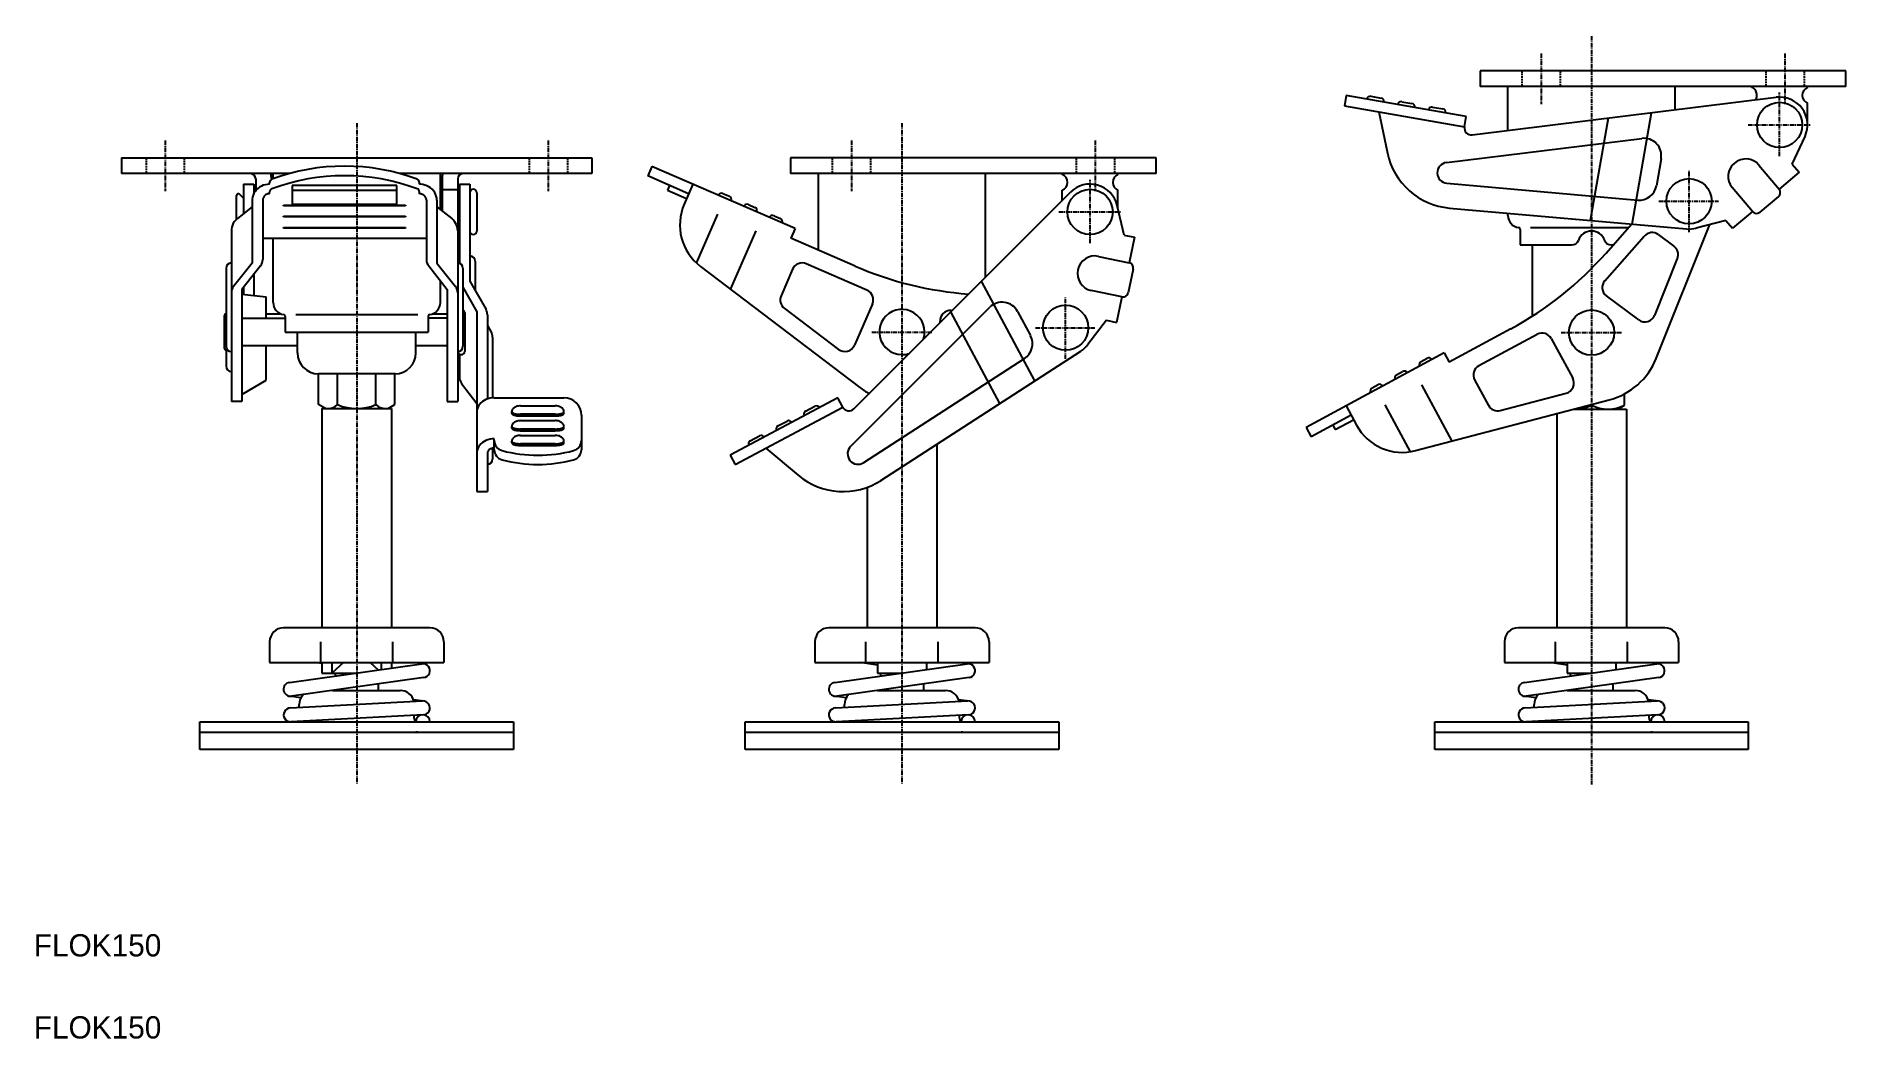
# Model space of a CAD drawing. Extents: x -267 to 252, y 220 to 508.
import ezdxf

# ---------------------------------------------------------------- set-up
doc = ezdxf.new("R2010")
doc.units = 0
doc.linetypes.add('CENTER', pattern=[2, 1.25, -0.25, 0.25, -0.25])
doc.linetypes.add('DASHED', pattern=[0.75, 0.5, -0.25])
doc.layers.get('0').update_dxf_attribs({"linetype": 'CONTINUOUS'})
doc.layers.add('CENTER', color=1, linetype='CENTER')

msp = doc.modelspace()

# ---------------------------------------------------------------- linework, layer by layer
at = {"color": 7, "linetype": 'CONTINUOUS'}
for p, q in [((252.17, 497.73), (147.17, 497.73)), ((147.17, 497.73), (147.17, 493.23)), ((252.17, 493.23), (252.17, 497.73)), ((108.73, 490.67), (108.21, 487.72)), ((143.21, 484.66), (108.73, 490.67)), ((115.79, 490.45), (118.75, 489.94)), ((124.66, 488.91), (127.62, 488.4)), ((144.91, 479.38), (232.18, 490.17)), ((252.17, 493.23), (147.17, 493.23)), ((155.17, 480.65), (155.17, 493.23)), ((203.17, 486.58), (203.17, 493.23)), ((225.17, 493.02), (225.17, 493.23)), ((241.17, 493.02), (241.17, 493.23)), ((241.17, 482.23), (241.17, 488.44)), ((108.21, 487.72), (142.69, 481.71)), ((118.06, 486), (120.56, 474.15)), ((133.53, 487.37), (136.48, 486.85)), ((142.69, 481.71), (143.21, 484.66)), ((183.92, 484.2), (178.8, 454.79)), ((190.79, 453.74), (196.37, 485.74)), ((137.52, 471.41), (193.6, 478.35)), ((236.81, 470.92), (240.45, 478.92)), ((-242.84, 472.73), (-107.84, 472.73)), ((-242.84, 472.73), (-242.84, 468.23)), ((-194.74, 468.23), (-242.84, 468.23)), ((-199.34, 466.77), (-199.34, 468.23)), ((-107.84, 468.23), (-162.93, 468.23)), ((-151.34, 457.92), (-151.34, 468.23)), ((-107.84, 472.73), (-107.84, 468.23)), ((-90.6, 470.31), (-91.8, 467.56)), ((-49.5, 452.44), (-90.6, 470.31)), ((54.2, 472.73), (-50.8, 472.73)), ((-50.8, 472.73), (-50.8, 468.23)), ((54.2, 468.23), (-50.8, 468.23)), ((-42.8, 446.25), (-42.8, 468.23)), ((5.2, 438.53), (5.2, 468.23)), ((27.2, 468.03), (27.2, 468.23)), ((43.2, 468.03), (43.2, 468.23)), ((54.2, 468.23), (54.2, 472.73)), ((199.14, 472.53), (197.78, 464.74)), ((227.21, 470.68), (233.01, 463.79)), ((238.75, 468.63), (233.01, 463.79)), ((236.81, 470.92), (238.75, 468.63)), ((-207.84, 465.23), (-207.84, 456.72)), ((-207.84, 465.23), (-204.84, 465.23)), ((-204.84, 465.23), (-204.84, 462.61)), ((-204.34, 466.73), (-204.34, 463.36)), ((-204.08, 463.65), (-204.34, 463.65)), ((-200.34, 465.2), (-200.34, 465.71)), ((-200.34, 462.45), (-200.34, 462.95)), ((-199.84, 466.73), (-199.84, 466.57)), ((-163.84, 464.84), (-193.84, 464.84)), ((-193.84, 464.84), (-193.84, 459.48)), ((-193.84, 463.46), (-163.84, 463.46)), ((-163.84, 459.48), (-163.84, 464.84)), ((-157.34, 465.2), (-157.34, 465.71)), ((-157.34, 462.45), (-157.34, 462.95)), ((-150.84, 466.73), (-150.84, 457.52)), ((-150.84, 463.65), (-146.34, 463.65)), ((-146.34, 466.73), (-146.34, 451.84)), ((-145.84, 465.23), (-145.84, 442.47)), ((-145.84, 465.23), (-142.84, 465.23)), ((-142.84, 465.23), (-142.84, 437.36)), ((-140.84, 462.73), (-140.84, 451.73)), ((-80.05, 462.45), (-91.8, 467.56)), ((-85.55, 464.84), (-86.15, 463.46)), ((-86.15, 463.46), (-80.64, 461.07)), ((-78.85, 465.2), (-81.33, 459.49)), ((-70.2, 462.53), (-68.36, 461.73)), ((-32.62, 400.68), (29.54, 462.89)), ((27.2, 460.55), (27.2, 463.44)), ((43.2, 458.18), (43.2, 463.44)), ((137.62, 465.45), (192.42, 460.62)), ((225.36, 457.35), (219.56, 464.23)), ((-209.84, 455.12), (-209.84, 461.98)), ((-205.34, 458.71), (-209.62, 455.3)), ((-208.98, 462.33), (-207.84, 461.18)), ((-205.34, 460.61), (-205.34, 442.53)), ((-202.34, 460.61), (-202.34, 443.58)), ((-196.34, 459.17), (-161.34, 459.17)), ((-196.34, 458.98), (-196.34, 459.17)), ((-161.34, 458.98), (-196.34, 458.98)), ((-193.84, 459.48), (-163.84, 459.48)), ((-161.34, 459.17), (-161.34, 458.98)), ((-155.34, 460.61), (-155.34, 443.58)), ((-152.34, 460.61), (-152.34, 442.53)), ((-152.34, 458.71), (-148.06, 455.3)), ((-151.34, 461.18), (-150.84, 461.18)), ((-146.34, 461.18), (-145.84, 461.18)), ((-62.86, 459.34), (-61.03, 458.54)), ((45.03, 450.56), (42.98, 459.11)), ((138.38, 458.35), (206.46, 452.36)), ((225.36, 457.35), (219.63, 452.52)), ((232.83, 461.68), (227.48, 457.17)), ((-196.34, 455.98), (-161.34, 455.98)), ((-196.34, 455.79), (-196.34, 455.98)), ((-161.34, 455.79), (-196.34, 455.79)), ((-196.34, 452.79), (-161.34, 452.79)), ((-196.34, 452.6), (-196.34, 452.79)), ((-161.34, 452.6), (-196.34, 452.6)), ((-161.34, 455.98), (-161.34, 455.79)), ((-161.34, 452.79), (-161.34, 452.6)), ((-146.34, 453.28), (-145.84, 453.28)), ((-77.8, 442.53), (-71.67, 456.63)), ((-55.52, 456.15), (-53.69, 455.35)), ((-49.5, 452.44), (-50.7, 449.69)), ((155.17, 456.2), (155.17, 456.88)), ((158.67, 452.23), (158.67, 447.73)), ((161.67, 452.73), (189.79, 452.73)), ((183.32, 445.41), (190.68, 453.75)), ((197.74, 415.16), (213.1, 453.61)), ((217.69, 454.81), (209.19, 452.59)), ((217.69, 454.81), (219.63, 452.52)), ((-211.34, 451.84), (-211.34, 402.73)), ((-202.34, 449.69), (-155.34, 449.69)), ((-199.34, 431.2), (-199.34, 449.69)), ((-146.34, 451.84), (-146.34, 402.73)), ((-146.34, 450.56), (-145.84, 450.56)), ((-67.99, 434.99), (-60.67, 451.84)), ((-32.24, 441.66), (-50.7, 449.69)), ((45.03, 450.56), (47.97, 449.94)), ((47.97, 449.94), (46.42, 442.6)), ((158.67, 447.73), (173.51, 447.73)), ((162.17, 427.31), (162.17, 447.73)), ((182.99, 437.48), (194.29, 450.27)), ((184.82, 447.73), (185.37, 447.73)), ((198.32, 450.7), (202.81, 447.37)), ((-205.34, 442.53), (-210.68, 435.81)), ((-202.99, 441.71), (-208.34, 434.99)), ((-154.68, 441.71), (-149.34, 434.99)), ((-152.34, 442.53), (-146.99, 435.81)), ((-141.34, 443.07), (-141.34, 434.7)), ((-28.85, 434.74), (-46.27, 442.31)), ((37.62, 444.46), (46.42, 442.6)), ((197.29, 427.52), (203.81, 443.84)), ((-212.84, 441.06), (-212.84, 418.62)), ((-204.84, 439.39), (-204.84, 433.24)), ((-151.34, 431.2), (-151.34, 437.51)), ((-144.84, 441.06), (-144.84, 418.62)), ((-142.84, 437.36), (-138.22, 429.17)), ((-76.65, 441.57), (-30.9, 406.81)), ((-50.22, 440.76), (-53.53, 433.15)), ((19.33, 408.7), (4.03, 437.36)), ((47.58, 440.83), (46.14, 433.98)), ((-208.34, 434.99), (-208.34, 402.73)), ((-208.34, 433.61), (-201.34, 432.87)), ((-207.84, 435.62), (-207.84, 433.56)), ((-201.34, 426.68), (-201.34, 432.87)), ((-149.34, 434.99), (-149.34, 402.73)), ((-144.84, 435.59), (-140.84, 428.49)), ((44.36, 432.82), (35.55, 434.68)), ((44.36, 432.82), (42.81, 425.48)), ((192.72, 426.22), (183.45, 433.09)), ((-213.34, 417.99), (-213.34, 427.48)), ((-208.34, 426.68), (-195.84, 426.68)), ((-201.34, 427.92), (-197.04, 427.92)), ((-195.84, 427.23), (-195.84, 422.73)), ((-192.84, 427.73), (-157.84, 427.73)), ((-154.84, 427.23), (-154.84, 422.73)), ((-149.34, 426.68), (-154.84, 426.68)), ((-153.63, 427.92), (-149.34, 427.92)), ((-144.34, 428.23), (-144.34, 417.23)), ((-140.84, 428.49), (-140.84, 376.88)), ((-137.84, 427.7), (-137.84, 403.46)), ((-52.59, 429.57), (-37.02, 417.74)), ((-33.55, 389.85), (6.4, 429.83)), ((-27.29, 430.79), (-32.45, 418.93)), ((-4.84, 428.49), (9.22, 402.15)), ((-4.7, 428.91), (-4.43, 428.9)), ((14.35, 428.65), (18.07, 421.68)), ((39.87, 426.1), (34.54, 419.11)), ((39.87, 426.1), (42.81, 425.48)), ((-195.84, 422.73), (-154.84, 422.73)), ((-192.34, 416.73), (-192.34, 422.73)), ((-158.34, 416.73), (-158.34, 422.73)), ((-137.84, 424.63), (-136.74, 422.73)), ((-136.34, 421.23), (-136.34, 403.78)), ((-7.87, 425.45), (-7.88, 425.84)), ((155.98, 423.67), (138.28, 414.08)), ((163.52, 422.06), (146.81, 413.02)), ((167.59, 420.86), (173.75, 409.48)), ((-212.84, 417.49), (-212.84, 412.89)), ((-212.48, 417.64), (-212.47, 417.65)), ((-192.34, 418.78), (-208.34, 418.78)), ((-201.34, 408.86), (-201.34, 418.78)), ((-149.34, 418.78), (-158.34, 418.78)), ((-145.84, 416.37), (-145.84, 409.71)), ((-24.83, 380.09), (32.53, 417.25)), ((136.85, 416.72), (97.28, 395.29)), ((136.85, 416.72), (138.28, 414.08)), ((-164.34, 410.73), (-186.34, 410.73)), ((-186.31, 401.87), (-186.31, 410.73)), ((-180.82, 401.87), (-180.82, 410.73)), ((-169.85, 401.87), (-169.85, 410.73)), ((-164.37, 401.87), (-164.37, 410.73)), ((-29.79, 385.22), (16.38, 415.13)), ((123.18, 410.46), (124.94, 411.41)), ((130.22, 414.27), (131.98, 415.22)), ((-208.34, 404.76), (-201.34, 408.86)), ((-145.22, 407.89), (-140.84, 402.15)), ((116.15, 406.65), (117.91, 407.6)), ((139.18, 391.4), (130.44, 407.56)), ((145.6, 408.95), (149.55, 401.66)), ((-208.34, 402.73), (-211.34, 402.73)), ((-184.34, 400.73), (-186.31, 401.87)), ((-185.34, 400.73), (-185.34, 337.73)), ((-185.34, 400.73), (-165.34, 400.73)), ((-166.34, 400.73), (-164.37, 401.87)), ((-165.34, 400.73), (-165.34, 337.73)), ((-149.34, 402.73), (-146.34, 402.73)), ((-135.84, 403.8), (-115.84, 403.8)), ((-128.34, 401.51), (-118.34, 401.51)), ((-37.21, 403.8), (-68.09, 387.32)), ((-66.68, 384.67), (-35.8, 401.16)), ((-46.51, 399.98), (-43.86, 401.39)), ((-35.8, 401.16), (-37.21, 403.8)), ((-28.3, 405.01), (-28.3, 405.13)), ((108.71, 401.48), (111.67, 396.01)), ((127.2, 388.34), (119.88, 401.85)), ((128.67, 388.64), (184.24, 403.23)), ((152.95, 400.19), (171.87, 405.15)), ((174.13, 400.58), (189.17, 400.58)), ((179.17, 401.71), (179.17, 401.9)), ((186.7, 400.58), (188.67, 401.71)), ((188.67, 401.71), (188.67, 404.98)), ((189.17, 400.58), (189.17, 337.73)), ((-130.84, 399.33), (-130.84, 399.8)), ((-130.84, 395.09), (-130.84, 395.56)), ((-118.34, 399.09), (-128.34, 399.09)), ((-128.34, 398.62), (-118.34, 398.62)), ((-128.34, 397.27), (-118.34, 397.27)), ((-118.34, 394.86), (-128.34, 394.86)), ((-115.84, 399.33), (-115.84, 399.8)), ((-115.84, 395.09), (-115.84, 395.56)), ((-110.84, 398.8), (-110.84, 388.91)), ((-54.45, 395.74), (-51.8, 397.15)), ((97.28, 395.29), (98.71, 392.65)), ((110.14, 398.84), (98.71, 392.65)), ((104.86, 395.99), (105.58, 394.67)), ((105.58, 394.67), (110.85, 397.53)), ((169.17, 399.27), (169.17, 337.73)), ((-135.84, 388.91), (-135.84, 392.03)), ((-130.84, 390.85), (-130.84, 391.32)), ((-128.34, 394.38), (-118.34, 394.38)), ((-128.34, 393.03), (-118.34, 393.03)), ((-118.34, 390.62), (-128.34, 390.62)), ((-128.34, 390.15), (-118.34, 390.15)), ((-115.84, 390.85), (-115.84, 391.32)), ((-62.39, 391.5), (-59.74, 392.91)), ((-8.8, 390.47), (-8.8, 337.73)), ((-137.84, 388), (-137.84, 376.88)), ((-136.34, 389.34), (-136.34, 386.23)), ((-68.09, 387.32), (-66.68, 384.67)), ((-57.85, 389.38), (-48.59, 381.58)), ((-140.84, 376.88), (-137.84, 376.88)), ((-28.8, 378.1), (-28.8, 337.73)), ((-154.34, 337.73), (-196.34, 337.73)), ((2.2, 337.73), (-39.8, 337.73)), ((200.17, 337.73), (158.17, 337.73)), ((-200.34, 333.73), (-200.34, 327.73)), ((-185.69, 327.73), (-185.69, 333.73)), ((-164.98, 327.73), (-164.98, 333.73)), ((-150.34, 333.73), (-150.34, 327.73)), ((-43.8, 333.73), (-43.8, 327.73)), ((-29.16, 327.73), (-29.16, 333.73)), ((-8.45, 327.73), (-8.45, 333.73)), ((6.2, 333.73), (6.2, 327.73)), ((154.17, 333.73), (154.17, 327.73)), ((168.81, 327.73), (168.81, 333.73)), ((189.52, 327.73), (189.52, 333.73)), ((204.17, 333.73), (204.17, 327.73)), ((-200.34, 327.73), (-150.34, 327.73)), ((-194.61, 322.05), (-156.61, 327.38)), ((-185.34, 327.45), (-187.35, 327.73)), ((-185.34, 327.73), (-185.34, 324.73)), ((-179.18, 327.73), (-182.48, 324.73)), ((-182.48, 327.73), (-182.48, 324.73)), ((-171.49, 327.73), (-169.17, 325.62)), ((-168.19, 325.76), (-168.19, 327.73)), ((-165.34, 327.73), (-165.34, 326.16)), ((-158.57, 327.73), (-156.06, 327.38)), ((-43.8, 327.73), (6.2, 327.73)), ((-38.08, 322.05), (-0.08, 327.38)), ((-25.8, 327.03), (-30.82, 327.73)), ((-25.8, 327.73), (-25.8, 324.73)), ((-11.8, 327.73), (-11.8, 325.74)), ((-2.04, 327.73), (0.48, 327.38)), ((154.17, 327.73), (204.17, 327.73)), ((159.89, 322.05), (197.89, 327.38)), ((172.17, 327.03), (167.15, 327.73)), ((172.17, 327.73), (172.17, 324.73)), ((186.17, 327.73), (186.17, 325.74)), ((195.93, 327.73), (198.44, 327.38)), ((-156.06, 323.42), (-194.06, 318.09)), ((-185.34, 324.73), (-175.48, 324.73)), ((-181.49, 324.73), (-181.49, 323.89)), ((0.48, 323.42), (-37.52, 318.09)), ((-25.8, 324.73), (-18.94, 324.73)), ((-24.95, 324.73), (-24.95, 323.89)), ((198.44, 323.42), (160.44, 318.09)), ((172.17, 324.73), (179.03, 324.73)), ((173.02, 324.73), (173.02, 323.89)), ((-191.36, 317.63), (-194.61, 318.09)), ((-182.32, 319.73), (-162.84, 319.73)), ((-181.49, 319.85), (-181.49, 319.73)), ((-169.19, 321.58), (-169.19, 319.73)), ((-159.09, 317.14), (-156.06, 316.71)), ((-34.82, 317.63), (-38.08, 318.09)), ((-25.79, 319.73), (-6.3, 319.73)), ((-24.95, 319.85), (-24.95, 319.73)), ((-12.65, 321.58), (-12.65, 319.73)), ((-2.56, 317.14), (0.48, 316.71)), ((163.14, 317.63), (159.89, 318.09)), ((172.18, 319.73), (191.67, 319.73)), ((173.02, 319.85), (173.02, 319.73)), ((185.32, 321.58), (185.32, 319.73)), ((195.41, 317.14), (198.44, 316.71)), ((-194.44, 314.73), (-156.44, 316.73)), ((-156.23, 312.74), (-194.23, 310.74)), ((-191.84, 314.87), (-191.84, 315.73)), ((-158.84, 311.73), (-158.84, 312.6)), ((-37.91, 314.73), (0.09, 316.73)), ((0.3, 312.74), (-37.7, 310.74)), ((-35.3, 314.87), (-35.3, 315.73)), ((-2.3, 311.73), (-2.3, 312.6)), ((160.06, 314.73), (198.06, 316.73)), ((198.27, 312.74), (160.27, 310.74)), ((162.67, 314.87), (162.67, 315.73)), ((195.67, 311.73), (195.67, 312.6)), ((-220.34, 310.73), (-130.34, 310.73)), ((-220.34, 302.73), (-220.34, 310.73)), ((-220.34, 307.73), (-130.34, 307.73)), ((-157.84, 307.73), (-158.34, 307.73)), ((-130.34, 310.73), (-130.34, 302.73)), ((-63.8, 310.73), (26.2, 310.73)), ((-63.8, 302.73), (-63.8, 310.73)), ((-63.8, 307.73), (26.2, 307.73)), ((-1.3, 307.73), (-1.8, 307.73)), ((26.2, 310.73), (26.2, 302.73)), ((134.17, 310.73), (224.17, 310.73)), ((134.17, 302.73), (134.17, 310.73)), ((134.17, 307.73), (224.17, 307.73)), ((196.67, 307.73), (196.17, 307.73)), ((224.17, 310.73), (224.17, 302.73)), ((-130.34, 302.73), (-220.34, 302.73)), ((26.2, 302.73), (-63.8, 302.73)), ((224.17, 302.73), (134.17, 302.73))]:
    msp.add_line(p, q, dxfattribs=at)
at = {"color": 3, "linetype": 'DASHED'}
for p, q in [((159.17, 497.73), (159.17, 493.23)), ((170.17, 497.73), (170.17, 493.23)), ((229.17, 497.73), (229.17, 493.23)), ((240.17, 497.73), (240.17, 493.23)), ((-235.84, 472.73), (-235.84, 468.23)), ((-224.84, 472.73), (-224.84, 468.23)), ((-125.84, 472.73), (-125.84, 468.23)), ((-114.84, 472.73), (-114.84, 468.23)), ((-38.8, 472.73), (-38.8, 468.23)), ((-27.8, 472.73), (-27.8, 468.23)), ((31.2, 472.73), (31.2, 468.23)), ((42.2, 472.73), (42.2, 468.23))]:
    msp.add_line(p, q, dxfattribs=at)
at = {"color": 7, "linetype": 'CONTINUOUS'}
for points in [[(-200.34, 465.2), (-200.96, 465.16), (-201.57, 465.06), (-202.17, 464.88), (-202.73, 464.64), (-203.26, 464.33), (-203.74, 463.97), (-204.17, 463.55), (-204.54, 463.09), (-204.85, 462.59), (-205.08, 462.06), (-205.24, 461.5), (-205.32, 460.94), (-205.34, 460.61)], [(-200.34, 462.45), (-200.59, 462.43), (-200.83, 462.39), (-201.07, 462.32), (-201.3, 462.22), (-201.51, 462.1), (-201.7, 461.95), (-201.87, 461.79), (-202.02, 461.6), (-202.14, 461.4), (-202.23, 461.19), (-202.3, 460.97), (-202.33, 460.74), (-202.34, 460.61)], [(-152.34, 460.61), (-152.38, 461.18), (-152.49, 461.75), (-152.68, 462.29), (-152.95, 462.81), (-153.28, 463.3), (-153.68, 463.74), (-154.13, 464.13), (-154.63, 464.47), (-155.18, 464.75), (-155.76, 464.96), (-156.36, 465.11), (-156.98, 465.19), (-157.34, 465.2)], [(-155.34, 460.61), (-155.35, 460.84), (-155.4, 461.07), (-155.48, 461.28), (-155.58, 461.49), (-155.71, 461.69), (-155.87, 461.86), (-156.05, 462.02), (-156.26, 462.16), (-156.47, 462.27), (-156.71, 462.35), (-156.95, 462.41), (-157.19, 462.44), (-157.34, 462.45)], [(-209.62, 455.3), (-210.06, 454.9), (-210.45, 454.45), (-210.77, 453.96), (-211.02, 453.44), (-211.2, 452.89), (-211.31, 452.32), (-211.34, 451.84)], [(-146.34, 451.84), (-146.38, 452.41), (-146.49, 452.98), (-146.68, 453.52), (-146.95, 454.04), (-147.28, 454.52), (-147.68, 454.97), (-148.06, 455.3)], [(-135.84, 403.8), (-136.46, 403.77), (-137.07, 403.68), (-137.67, 403.52), (-138.23, 403.31), (-138.76, 403.04), (-139.24, 402.72), (-139.67, 402.35), (-140.04, 401.95), (-140.35, 401.51), (-140.58, 401.04), (-140.74, 400.55), (-140.82, 400.05), (-140.84, 399.77)], [(-128.34, 401.51), (-128.65, 401.49), (-128.95, 401.45), (-129.25, 401.39), (-129.53, 401.3), (-129.8, 401.18), (-130.04, 401.05), (-130.25, 400.89), (-130.44, 400.72), (-130.59, 400.53), (-130.71, 400.34), (-130.79, 400.13), (-130.83, 399.92), (-130.84, 399.8)], [(-115.84, 399.8), (-115.86, 400.01), (-115.91, 400.22), (-116.01, 400.42), (-116.14, 400.62), (-116.31, 400.8), (-116.51, 400.96), (-116.73, 401.11), (-116.99, 401.23), (-117.26, 401.34), (-117.55, 401.42), (-117.85, 401.47), (-118.16, 401.5), (-118.34, 401.51)], [(-130.84, 399.8), (-130.82, 399.71), (-130.76, 399.62), (-130.66, 399.54), (-130.53, 399.46), (-130.36, 399.39), (-130.17, 399.32), (-129.94, 399.26), (-129.69, 399.2), (-129.41, 399.16), (-129.12, 399.13), (-128.82, 399.11), (-128.51, 399.09), (-128.34, 399.09)], [(-130.84, 399.33), (-130.82, 399.24), (-130.76, 399.15), (-130.66, 399.07), (-130.53, 398.99), (-130.36, 398.92), (-130.17, 398.85), (-129.94, 398.79), (-129.69, 398.73), (-129.41, 398.69), (-129.12, 398.66), (-128.82, 398.64), (-128.51, 398.62), (-128.34, 398.62)], [(-128.34, 397.27), (-128.65, 397.25), (-128.95, 397.21), (-129.25, 397.15), (-129.53, 397.06), (-129.8, 396.95), (-130.04, 396.81), (-130.25, 396.66), (-130.44, 396.48), (-130.59, 396.3), (-130.71, 396.1), (-130.79, 395.89), (-130.83, 395.68), (-130.84, 395.56)], [(-130.84, 395.56), (-130.82, 395.47), (-130.76, 395.39), (-130.66, 395.3), (-130.53, 395.22), (-130.36, 395.15), (-130.17, 395.08), (-129.94, 395.02), (-129.69, 394.97), (-129.41, 394.92), (-129.12, 394.89), (-128.82, 394.87), (-128.51, 394.86), (-128.34, 394.86)], [(-130.84, 395.09), (-130.82, 395), (-130.76, 394.92), (-130.66, 394.83), (-130.53, 394.75), (-130.36, 394.68), (-130.17, 394.61), (-129.94, 394.55), (-129.69, 394.5), (-129.41, 394.45), (-129.12, 394.42), (-128.82, 394.4), (-128.51, 394.39), (-128.34, 394.38)], [(-118.34, 399.09), (-118.02, 399.1), (-117.72, 399.11), (-117.42, 399.14), (-117.14, 399.18), (-116.87, 399.23), (-116.63, 399.28), (-116.42, 399.35), (-116.23, 399.42), (-116.08, 399.49), (-115.96, 399.58), (-115.88, 399.66), (-115.84, 399.75), (-115.84, 399.8)], [(-118.34, 398.62), (-118.02, 398.63), (-117.72, 398.64), (-117.42, 398.67), (-117.14, 398.71), (-116.87, 398.76), (-116.63, 398.81), (-116.42, 398.88), (-116.23, 398.95), (-116.08, 399.02), (-115.96, 399.11), (-115.88, 399.19), (-115.84, 399.28), (-115.84, 399.33)], [(-115.84, 395.56), (-115.86, 395.77), (-115.91, 395.98), (-116.01, 396.19), (-116.14, 396.38), (-116.31, 396.56), (-116.51, 396.72), (-116.73, 396.87), (-116.99, 397), (-117.26, 397.1), (-117.55, 397.18), (-117.85, 397.24), (-118.16, 397.26), (-118.34, 397.27)], [(-118.34, 394.86), (-118.02, 394.86), (-117.72, 394.88), (-117.42, 394.9), (-117.14, 394.94), (-116.87, 394.99), (-116.63, 395.04), (-116.42, 395.11), (-116.23, 395.18), (-116.08, 395.26), (-115.96, 395.34), (-115.88, 395.42), (-115.84, 395.51), (-115.84, 395.56)], [(-118.34, 394.38), (-118.02, 394.39), (-117.72, 394.41), (-117.42, 394.43), (-117.14, 394.47), (-116.87, 394.52), (-116.63, 394.57), (-116.42, 394.64), (-116.23, 394.71), (-116.08, 394.79), (-115.96, 394.87), (-115.88, 394.95), (-115.84, 395.04), (-115.84, 395.09)], [(-135.84, 392.03), (-136.46, 392), (-137.07, 391.9), (-137.67, 391.75), (-138.23, 391.54), (-138.76, 391.27), (-139.24, 390.95), (-139.67, 390.58), (-140.04, 390.18), (-140.35, 389.73), (-140.58, 389.27), (-140.74, 388.78), (-140.82, 388.28), (-140.84, 388)], [(-128.34, 393.03), (-128.65, 393.02), (-128.95, 392.98), (-129.25, 392.91), (-129.53, 392.82), (-129.8, 392.71), (-130.04, 392.57), (-130.25, 392.42), (-130.44, 392.25), (-130.59, 392.06), (-130.71, 391.86), (-130.79, 391.66), (-130.83, 391.44), (-130.84, 391.32)], [(-130.84, 391.32), (-130.82, 391.24), (-130.76, 391.15), (-130.66, 391.06), (-130.53, 390.98), (-130.36, 390.91), (-130.17, 390.84), (-129.94, 390.78), (-129.69, 390.73), (-129.41, 390.69), (-129.12, 390.65), (-128.82, 390.63), (-128.51, 390.62), (-128.34, 390.62)], [(-130.84, 390.85), (-130.82, 390.76), (-130.76, 390.68), (-130.66, 390.59), (-130.53, 390.51), (-130.36, 390.44), (-130.17, 390.37), (-129.94, 390.31), (-129.69, 390.26), (-129.41, 390.22), (-129.12, 390.18), (-128.82, 390.16), (-128.51, 390.15), (-128.34, 390.15)], [(-115.84, 391.32), (-115.86, 391.54), (-115.91, 391.75), (-116.01, 391.95), (-116.14, 392.14), (-116.31, 392.32), (-116.51, 392.49), (-116.73, 392.63), (-116.99, 392.76), (-117.26, 392.86), (-117.55, 392.94), (-117.85, 393), (-118.16, 393.03), (-118.34, 393.03)], [(-118.34, 390.62), (-118.02, 390.62), (-117.72, 390.64), (-117.42, 390.67), (-117.14, 390.7), (-116.87, 390.75), (-116.63, 390.81), (-116.42, 390.87), (-116.23, 390.94), (-116.08, 391.02), (-115.96, 391.1), (-115.88, 391.19), (-115.84, 391.27), (-115.84, 391.32)], [(-118.34, 390.15), (-118.02, 390.15), (-117.72, 390.17), (-117.42, 390.2), (-117.14, 390.23), (-116.87, 390.28), (-116.63, 390.34), (-116.42, 390.4), (-116.23, 390.47), (-116.08, 390.55), (-115.96, 390.63), (-115.88, 390.72), (-115.84, 390.8), (-115.84, 390.85)], [(-135.84, 389.38), (-136.09, 389.37), (-136.33, 389.34), (-136.57, 389.29), (-136.79, 389.21), (-137.01, 389.12), (-137.2, 389.01), (-137.37, 388.88), (-137.52, 388.75), (-137.64, 388.59), (-137.73, 388.43), (-137.8, 388.27), (-137.83, 388.09), (-137.84, 388)]]:
    msp.add_lwpolyline(points, dxfattribs=at)
for centre in [(233.17, 482.23), (35.2, 457.23), (207.17, 460.32), (28.18, 423.97), (179.17, 422.58)]:
    msp.add_circle(centre, 6.5, dxfattribs=at)
for centre, radius, start, end in [((115.62, 489.47), 1, 80.1192, 170.119), ((118.58, 488.95), 1, 350.119, 80.1192), ((124.49, 487.93), 1, 80.1192, 170.119), ((127.44, 487.41), 1, 350.119, 80.1192), ((224.17, 490.73), 2.5, 329.018, 66.4218), ((233.17, 482.23), 8, 335.561, 97.0489), ((242.17, 490.73), 2.5, 113.578, 246.422), ((133.35, 486.38), 1, 80.1192, 170.119), ((136.31, 485.87), 1, 350.119, 80.1192), ((144.66, 481.37), 2, 170.119, 277.049), ((194.21, 473.39), 5, 350.119, 97.0489), ((140.13, 478.28), 20, 191.921, 264.965), ((-205.84, 466.73), 1.5, 0, 90), ((-205.84, 466.73), 6, 0, 14.4775), ((-178.84, 410.38), 60, 69.6681, 110.332), ((-178.84, 407.63), 60, 69.6681, 110.332), ((-144.84, 466.73), 6, 165.522, 180), ((-144.84, 466.73), 1.5, 90, 180), ((26.2, 465.73), 2.5, 293.578, 66.4218), ((44.2, 465.73), 2.5, 113.578, 246.422), ((137.88, 468.44), 3, 97.0489, 264.965), ((223.39, 467.46), 5, 40.1192, 220.119), ((-209.34, 461.98), 0.5, 45, 180), ((-199.34, 465.71), 1, 110.332, 180), ((-199.34, 462.95), 1, 110.332, 180), ((-158.34, 465.71), 1, 0, 69.6681), ((-158.34, 462.95), 1, 0, 69.6681), ((-141.84, 462.73), 1, 0, 180), ((-70.6, 461.61), 1, 66.5018, 156.502), ((35.2, 457.23), 8, 13.5333, 135.021), ((192.86, 465.6), 5, 264.965, 350.119), ((231.86, 462.83), 1.5, 310.119, 40.1192), ((-67.57, 453.51), 15, 156.502, 232.774), ((-68.76, 460.81), 1, 336.502, 66.5018), ((-63.26, 458.42), 1, 66.5018, 156.502), ((-61.43, 457.62), 1, 336.502, 66.5018), ((226.51, 458.32), 1.5, 220.119, 310.119), ((-55.92, 455.23), 1, 66.5018, 156.502), ((-54.09, 454.43), 1, 336.502, 66.5018), ((158.67, 456.2), 3.5, 180, 262.819), ((158.17, 452.23), 0.5, 0, 82.8192), ((207.17, 460.32), 8, 264.965, 284.677), ((-141.84, 451.73), 1, 180, 0), ((173.51, 449.73), 2, 270, 340.529), ((179.17, 447.73), 4, 19.4712, 160.529), ((184.82, 449.73), 2, 199.471, 270), ((196.54, 448.29), 3, 53.4343, 138.552), ((201.03, 444.96), 3, 338.227, 53.4343), ((-211.34, 441.06), 1.5, 90, 180), ((-205.34, 443.58), 3, 321.504, 0), ((-152.34, 443.58), 3, 180, 218.496), ((-146.34, 441.06), 1.5, 0, 90), ((-142.84, 443.07), 1.5, 0, 90), ((-47.47, 439.56), 3, 66.5018, 156.502), ((7.64, 533.37), 100, 246.502, 265.798), ((36.58, 439.57), 5, 78.091, 258.091), ((46.11, 441.14), 1.5, 348.091, 78.091), ((108.37, 511.6), 100, 298.434, 318.552), ((185.24, 435.5), 3, 138.552, 233.434), ((-208.34, 433.94), 3, 141.504, 180), ((-149.34, 433.94), 3, 0, 38.4964), ((-50.78, 431.96), 3, 156.502, 232.774), ((-30.05, 431.98), 3, 336.502, 66.5018), ((9.94, 426.29), 5, 28.091, 135.021), ((44.67, 434.29), 1.5, 258.091, 348.091), ((-212.84, 427.48), 0.5, 90, 180), ((-195.84, 431.2), 3.5, 180, 262.819), ((-196.34, 427.23), 0.5, 0, 82.8192), ((-154.34, 427.23), 0.5, 97.1808, 180), ((-154.84, 431.2), 3.5, 277.181, 0), ((-145.34, 428.23), 1, 0, 60), ((-140.84, 427.7), 3, 0, 29.4019), ((-18.8, 422.73), 6.5, 341.635, 288.407), ((-4.88, 425.92), 3, 86.6197, 181.502), ((194.5, 428.63), 3, 233.434, 338.227), ((-139.34, 421.23), 3, 0, 29.9633), ((13.66, 419.32), 5, 302.937, 28.091), ((164.95, 419.43), 3, 28.4343, 118.434), ((-212.84, 417.99), 0.5, 180, 315), ((-211.34, 418.62), 1.5, 180, 270), ((-186.34, 416.73), 6, 180, 270), ((-164.34, 416.73), 6, 270, 0), ((-146.34, 418.62), 1.5, 270, 0), ((-145.34, 417.23), 1, 180, 0), ((-35.2, 420.12), 3, 232.774, 336.502), ((28.18, 423.97), 8, 302.937, 322.649), ((-211.34, 412.89), 1.5, 180, 270), ((123.66, 409.58), 1, 118.434, 208.434), ((125.42, 410.53), 1, 28.4343, 118.434), ((130.69, 413.39), 1, 118.434, 208.434), ((132.45, 414.34), 1, 28.4343, 118.434), ((148.24, 410.38), 3, 118.434, 208.434), ((179.17, 422.58), 20, 284.707, 338.227), ((-142.84, 409.71), 3, 180, 217.365), ((-18.8, 422.73), 20, 232.774, 241.913), ((116.62, 405.77), 1, 118.434, 208.434), ((118.38, 406.72), 1, 28.4343, 118.434), ((171.11, 408.05), 3, 284.707, 28.4343), ((-183.56, 404.61), 3.88, 270, 315.044), ((-175.34, 414.53), 13.8, 246.573, 293.427), ((-167.11, 404.61), 3.88, 224.956, 270), ((-115.84, 398.8), 5, 0, 90), ((-43.39, 400.51), 1, 28.091, 118.091), ((-34.04, 402.1), 2, 208.091, 315.021), ((152.19, 403.09), 3, 208.434, 284.707), ((174.42, 411.06), 10.49, 268.498, 296.927), ((183.92, 411.06), 10.49, 243.073, 296.927), ((-53.97, 394.86), 1, 118.091, 208.091), ((-51.33, 396.27), 1, 28.091, 118.091), ((-46.03, 399.09), 1, 118.091, 208.091), ((124.86, 403.15), 15, 208.434, 284.707), ((-132.84, 391.56), 3, 180, 255.122), ((-113.84, 391.56), 3, 284.878, 0), ((-61.91, 390.62), 1, 118.091, 208.091), ((-59.27, 392.03), 1, 28.091, 118.091), ((-31.42, 387.73), 3, 135.021, 302.937), ((-137.84, 386.23), 1.5, 270, 0), ((-132.84, 388.91), 3, 180, 255.122), ((-123.34, 427.32), 40, 255.122, 284.878), ((-123.34, 424.67), 40, 255.122, 284.878), ((-113.84, 388.91), 3, 284.878, 0), ((-35.7, 396.88), 20, 229.892, 302.937), ((-196.34, 333.73), 4, 90, 180), ((-154.34, 333.73), 4, 0, 90), ((-39.8, 333.73), 4, 90, 180), ((2.2, 333.73), 4, 0, 90), ((158.17, 333.73), 4, 90, 180), ((200.17, 333.73), 4, 0, 90), ((-156.34, 325.4), 2, 277.989, 97.9893), ((0.2, 325.4), 2, 277.989, 97.9893), ((198.17, 325.4), 2, 277.989, 97.9893), ((-194.34, 320.07), 2, 97.9893, 277.989), ((-187.84, 315.73), 4, 134.986, 180), ((-162.84, 315.73), 4, 12.5064, 90), ((-37.8, 320.07), 2, 97.9893, 277.989), ((-31.3, 315.73), 4, 134.986, 180), ((-6.3, 315.73), 4, 12.5064, 90), ((160.17, 320.07), 2, 97.9893, 277.989), ((166.67, 315.73), 4, 134.986, 180), ((191.67, 315.73), 4, 12.5064, 90), ((-194.34, 312.73), 2, 93.0128, 273.013), ((-157.84, 311.73), 1, 180, 270), ((-156.34, 310.73), 2, 0, 176.23), ((-156.34, 314.73), 2, 270, 93.0128), ((-37.8, 312.73), 2, 93.0128, 273.013), ((-1.3, 311.73), 1, 180, 270), ((0.2, 310.73), 2, 0, 176.23), ((0.2, 314.73), 2, 270, 93.0128), ((160.17, 312.73), 2, 93.0128, 273.013), ((196.67, 311.73), 1, 180, 270), ((198.17, 310.73), 2, 0, 176.23), ((198.17, 314.73), 2, 270, 93.0128), ((-192.84, 311.73), 1, 270, 295.712), ((-36.3, 311.73), 1, 270, 295.712), ((161.67, 311.73), 1, 270, 295.712)]:
    msp.add_arc(centre, radius, start, end, dxfattribs=at)
at = {"layer": 'CENTER', "color": 1, "linetype": 'CENTER'}
for p, q in [((179.17, 507.73), (179.17, 292.73)), ((164.67, 502.73), (164.67, 488.23)), ((234.67, 502.73), (234.67, 488.23)), ((233.17, 473.21), (233.17, 491.5)), ((-175.34, 482.73), (-175.34, 292.73)), ((-18.8, 482.73), (-18.8, 292.73)), ((224.17, 482.23), (242.17, 482.23)), ((-230.34, 477.73), (-230.34, 463.23)), ((-120.34, 477.73), (-120.34, 463.23)), ((-33.3, 477.73), (-33.3, 463.23)), ((36.7, 477.73), (36.7, 463.23)), ((207.17, 451.38), (207.17, 469.05)), ((35.2, 448.21), (35.2, 466.5)), ((26.21, 457.23), (44.2, 457.23)), ((198.53, 460.32), (215.58, 460.32)), ((28.18, 415.02), (28.18, 432.69)), ((-27.5, 422.73), (-10.01, 422.73)), ((19.55, 423.97), (36.6, 423.97)), ((170.47, 422.58), (187.96, 422.58))]:
    msp.add_line(p, q, dxfattribs=at)

# ---------------------------------------------------------------- texts
at = {"color": 7, "linetype": 'DASHED'}
for p in [(-268.07, 243.31), (-268.07, 219.73)]:
    msp.add_text('FLOK150', height=6.4, dxfattribs=at).set_placement(p)

doc.saveas('drawing.dxf')
